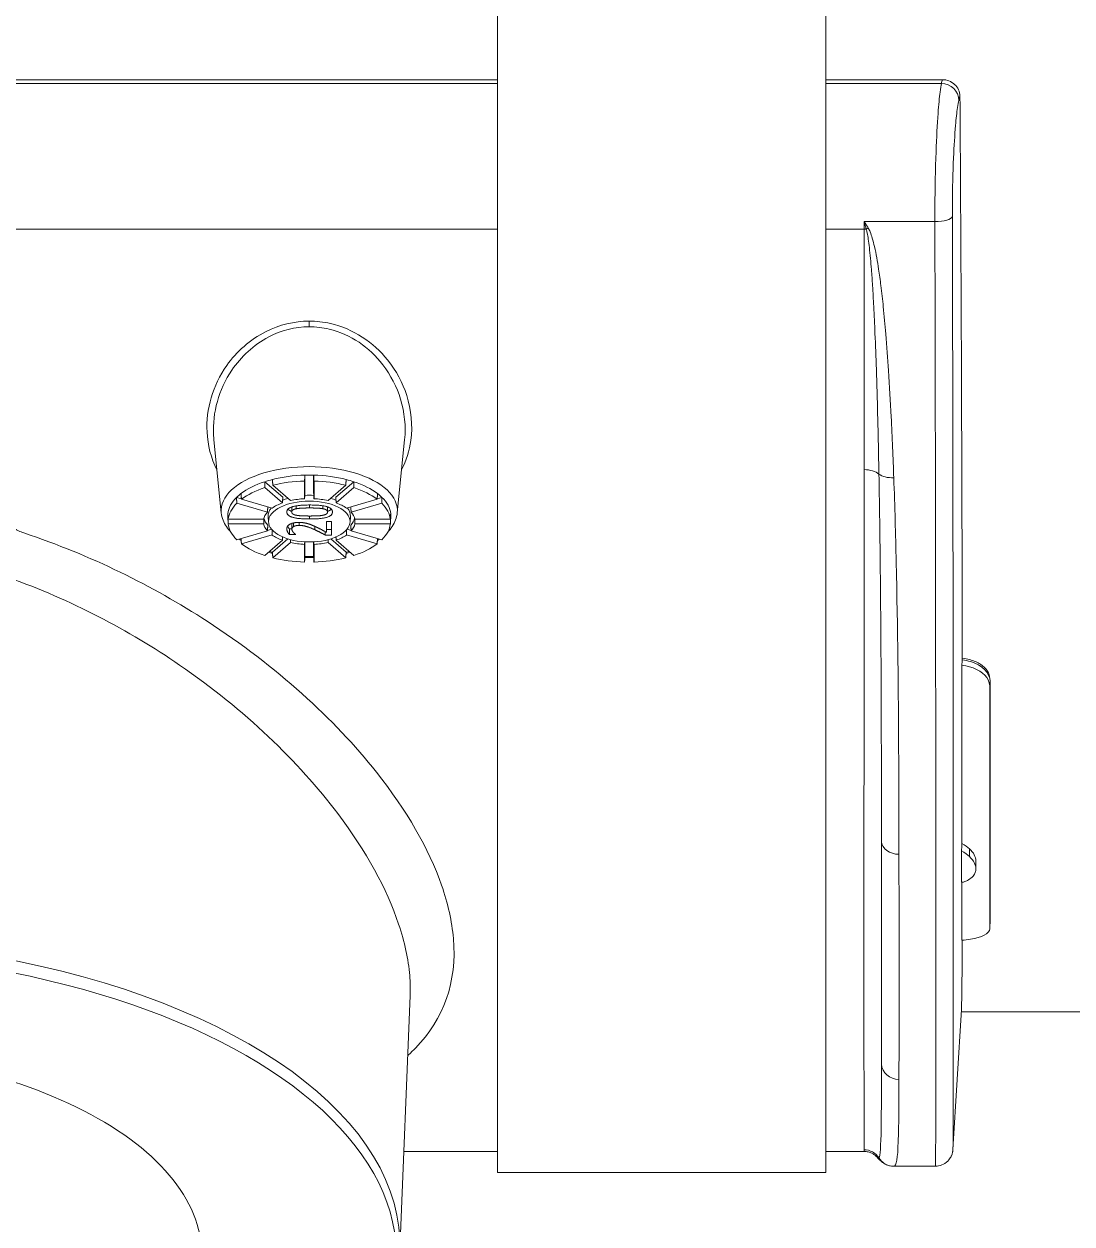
# Model space of a CAD drawing. Extents: x 0 to 216, y -4 to 280.
# Drawn here: x 69.29 to 77.27, y 207.62 to 216.75 of the extents above; entities that cross this region are included whole.
import ezdxf

# ---------------------------------------------------------------- set-up
doc = ezdxf.new("R2010")
doc.units = 0
doc.header["$LTSCALE"] = 10
doc.header["$MEASUREMENT"] = 0
doc.layers.add('CADdetails-3-FINE', color=11, linetype='CONTINUOUS', lineweight=5)
doc.layers.add('CADdetails-5-MEDIUM', color=4, linetype='CONTINUOUS', lineweight=18)

msp = doc.modelspace()

# ---------------------------------------------------------------- linework, layer by layer
at = {"layer": 'CADdetails-3-FINE'}
for p, q in [((72.8928, 231.4402), (72.8928, 208.0069)), ((75.3928, 208.0069), (75.3928, 231.4402)), ((62.0595, 216.3272), (72.8928, 216.3272)), ((72.8928, 216.2985), (62.0595, 216.2985)), ((75.3928, 216.3272), (76.2792, 216.3272)), ((76.2723, 216.2985), (75.3928, 216.2985)), ((75.6846, 215.2469), (76.2228, 215.2469)), ((67.8767, 215.1893), (72.8928, 215.1893)), ((75.3928, 215.1893), (75.6847, 215.1893)), ((71.4593, 214.4889), (71.4593, 214.4457)), ((70.7895, 213.029), (70.7331, 213.5863)), ((72.1291, 213.029), (72.1855, 213.5863)), ((71.1204, 213.2665), (71.2579, 213.1475)), ((71.3167, 213.1226), (71.1818, 213.2394)), ((71.4233, 213.2717), (71.4233, 213.1368)), ((71.4259, 213.3164), (71.4259, 213.179)), ((71.4926, 213.179), (71.4926, 213.3164)), ((71.4952, 213.1368), (71.4952, 213.2717)), ((71.7367, 213.2394), (71.6019, 213.1226)), ((71.6607, 213.1475), (71.7981, 213.2665)), ((70.9057, 213.147), (70.9425, 213.1364)), ((71.1196, 213.2214), (71.2544, 213.1046)), ((71.6641, 213.1046), (71.799, 213.2214)), ((71.9761, 213.1364), (72.0128, 213.147)), ((70.9068, 213.1019), (71.1404, 213.0344)), ((71.1764, 213.0656), (70.9428, 213.133)), ((71.3254, 213.0359), (71.3254, 213.0742)), ((71.36, 213.0604), (71.36, 213.0826)), ((71.4618, 213.0665), (71.4618, 213.0892)), ((71.5634, 213.0605), (71.5634, 213.0829)), ((71.5985, 213.0359), (71.5985, 213.0745)), ((71.9758, 213.133), (71.7422, 213.0656)), ((71.7781, 213.0344), (72.0118, 213.1019)), ((70.8393, 212.9898), (70.8415, 212.9898)), ((71.1119, 212.9811), (70.8421, 212.9811)), ((71.1141, 212.9898), (71.1142, 212.9898)), ((71.1487, 212.9584), (71.1461, 213.0017)), ((71.3821, 212.9336), (71.3821, 212.9562)), ((71.4621, 212.9826), (71.4621, 213.0053)), ((71.5899, 212.9631), (71.6285, 212.9631)), ((71.5899, 212.8813), (71.5899, 212.9631)), ((71.6285, 212.9631), (71.6285, 212.8604)), ((71.7699, 212.9584), (71.7725, 213.0017)), ((71.8043, 212.9898), (71.8045, 212.9898)), ((72.0765, 212.9811), (71.8067, 212.9811)), ((72.077, 212.9898), (72.0792, 212.9898)), ((70.8421, 212.9451), (71.1119, 212.9451)), ((71.1404, 212.8918), (70.9068, 212.8244)), ((71.1407, 212.8952), (71.1718, 212.9042)), ((71.3081, 212.8639), (71.3081, 212.9072)), ((71.3268, 212.9072), (71.3081, 212.9072)), ((71.3557, 212.8639), (71.3081, 212.8639)), ((71.3268, 212.9049), (71.3268, 212.9482)), ((71.3403, 212.9253), (71.3403, 212.9526)), ((71.3557, 212.8651), (71.3557, 212.8639)), ((71.501, 212.9006), (71.501, 212.9265)), ((71.5812, 212.8604), (71.5812, 212.8859)), ((71.6285, 212.9037), (71.5899, 212.9037)), ((71.7468, 212.9042), (71.7779, 212.8952)), ((72.0118, 212.8244), (71.7781, 212.8918)), ((71.8067, 212.9451), (72.0765, 212.9451)), ((70.9428, 212.7933), (71.1764, 212.8607)), ((71.2544, 212.8217), (71.1196, 212.7049)), ((71.1782, 212.7296), (71.2954, 212.8311)), ((71.1818, 212.6869), (71.3167, 212.8037)), ((71.4233, 212.7894), (71.4233, 212.6545)), ((71.4259, 212.8087), (71.4259, 212.6964)), ((71.4926, 212.6964), (71.4926, 212.8087)), ((71.4952, 212.6545), (71.4952, 212.7894)), ((71.6285, 212.8604), (71.5812, 212.8604)), ((71.6019, 212.8037), (71.7367, 212.6869)), ((71.6232, 212.8311), (71.7404, 212.7296)), ((71.799, 212.7049), (71.6641, 212.8217)), ((71.7422, 212.8607), (71.9758, 212.7933)), ((76.6402, 209.8612), (76.6402, 211.7086)), ((76.6428, 209.9071), (76.6428, 211.7489)), ((76.4864, 210.4711), (76.4864, 210.4123)), ((76.5354, 210.3788), (76.5354, 210.3194)), ((72.1486, 207.4046), (72.2273, 209.3544)), ((76.4247, 209.2491), (76.3602, 208.1826)), ((72.1794, 208.1679), (72.8928, 208.1679)), ((75.3928, 208.1679), (75.684, 208.1679)), ((75.9112, 208.0551), (76.2268, 208.0551)), ((72.8928, 208.0069), (75.3928, 208.0069))]:
    msp.add_line(p, q, dxfattribs=at)
for centre, major_axis, ratio, start_param, end_param in [((76.2723, 216.1715), (0.1296, -0.0313), 0.950408, 0.228425, 1.796641), ((76.2228, 215.2881), (0.1333, 0.0004), 0.30904, 4.71157, 6.209705), ((75.6847, 215.1389), (-0.1333, 0.0001), 0.378089, 4.597377, 4.712623), ((75.7154, 215.239), (-0.1132, -0.0705), 0.270165, 1.270241, 1.404209), ((71.4593, 213.046), (0.6707, 0), 0.5, 6.232652, 9.475311), ((75.6838, 213.2861), (-0.1333, 0.0001), 0.540283, 3.700608, 4.712607), ((75.9099, 213.3624), (0.1332, 0.0049), 0.496201, 3.681466, 4.694269), ((71.4593, 213.0064), (0.6209, 0), 0.5, 2.148111, 2.564278), ((71.4593, 213.0064), (0.6209, 0), 0.5, 2.040679, 2.148111), ((71.4593, 213.0064), (0.6209, 0), 0.5, 1.624512, 2.040679), ((71.4593, 212.9631), (0.6182, 0), 0.5, 1.628985, 2.036206), ((71.4593, 213.0064), (0.6209, 0), 0.5, 1.517081, 1.624512), ((71.4593, 213.0064), (0.6209, 0), 0.5, 1.100913, 1.517081), ((71.4593, 212.9631), (0.6182, 0), 0.5, 1.105386, 1.512608), ((71.4593, 213.0064), (0.6209, 0), 0.5, 0.993482, 1.100913), ((71.4593, 213.0064), (0.6209, 0), 0.5, 0.577314, 0.993482), ((71.4593, 213.0064), (-0.6209, 0), 0.5, 5.813302, 6.22947), ((71.4593, 213.0064), (0.6209, 0), 0.5, 2.564278, 2.67171), ((71.4593, 212.9631), (0.6182, 0), 0.5, 2.152584, 2.559805), ((71.4593, 213.0064), (0.3133, 0), 0.5, 2.117847, 2.276229), ((71.4593, 213.0064), (0.3133, 0), 0.5, 1.460854, 1.680739), ((71.4593, 213.0064), (0.3133, 0), 0.5, 0.865364, 1.023746), ((71.4593, 212.9631), (0.6182, 0), 0.5, 0.581788, 0.989009), ((71.4593, 213.0064), (0.6209, 0), 0.5, 0.469883, 0.577314), ((71.4593, 213.0064), (0.6209, 0), 0.5, 0.053716, 0.469883), ((71.4593, 212.9631), (-0.6182, 0), 0.5, 5.817775, 6.224997), ((71.4593, 213.0064), (-0.3133, 0), 0.5, 5.884527, 6.313448), ((71.4593, 212.9631), (-0.3493, 0), 0.5, 5.339105, 5.656469), ((71.4593, 212.9631), (-0.3493, 0), 0.5, 4.815506, 5.132871), ((71.4593, 212.9631), (-0.3493, 0), 0.5, 4.291907, 4.609272), ((71.4593, 212.9631), (-0.3493, 0), 0.5, 3.768309, 4.085673), ((71.4593, 213.0064), (0.3133, 0), 0.5, 6.252923, 6.681843), ((71.4593, 212.9631), (0.6182, 0), 0.5, 0.058189, 0.46541), ((71.4593, 213.0064), (-0.6209, 0), 0.5, 6.22947, 6.336901), ((71.4593, 212.9631), (-0.3493, 0), 0.5, 5.862704, 6.180068), ((71.4593, 213.0064), (-0.3467, 0), 0.5, 0.096303, 0.427296), ((71.4593, 213.0064), (0.3467, 0), 0.5, 5.855889, 6.186883), ((71.4593, 212.9631), (0.3493, 0), 0.5, 0.103117, 0.420482), ((71.4593, 213.0064), (0.6209, 0), 0.5, 6.22947, 6.336901), ((71.4593, 212.9631), (-0.6182, 0), 0.5, 0.058189, 0.46541), ((71.4593, 212.9631), (-0.3493, 0), 0.5, 0.103117, 0.420482), ((71.4593, 212.9631), (0.3493, 0), 0.5, 5.862704, 6.180068), ((71.4593, 212.9631), (0.6182, 0), 0.5, 5.817775, 6.224997), ((71.4593, 212.9631), (-0.6182, 0), 0.5, 0.581788, 0.989009), ((71.4593, 212.9631), (0.3493, 0), 0.5, 3.768309, 4.085673), ((71.4593, 212.9631), (0.3493, 0), 0.5, 4.291907, 4.609272), ((71.4593, 212.9631), (0.3493, 0), 0.5, 4.815506, 5.132871), ((71.4593, 212.9631), (0.3493, 0), 0.5, 5.339105, 5.656469), ((71.4593, 212.9631), (-0.6182, 0), 0.5, 2.152584, 2.559805), ((71.4593, 213.0064), (-0.6209, 0), 0.5, 1.059032, 1.100913), ((71.4593, 212.9631), (-0.6182, 0), 0.5, 1.105386, 1.512608), ((71.4593, 213.0064), (-0.6209, 0), 0.5, 1.517081, 1.624512), ((71.4593, 212.9631), (-0.6182, 0), 0.5, 1.628985, 2.036206), ((71.4593, 213.0064), (-0.6209, 0), 0.5, 2.040679, 2.08256), ((75.9493, 210.5328), (-0.1333, -0.0002), 0.771844, 0.051993, 1.569838), ((67.4762, 207.4517), (4.6734, 0), 0.5, 6.263022, 7.507507), ((67.4762, 207.3711), (4.6467, 0), 0.5, 5.477863, 7.507507), ((67.4762, 207.3711), (3.1667, 0), 0.5, 6.137962, 7.725642), ((75.9493, 208.8404), (-0.1333, 0.0003), 0.936551, 0.055062, 1.572906), ((75.6838, 208.0473), (0.1333, 0.001), 0.998887, 0.551606, 1.563605), ((75.9099, 208.1885), (-0.0171, -0.1322), 0.999489, 5.398862, 6.283185)]:
    msp.add_ellipse(centre, major_axis=major_axis, ratio=ratio, start_param=start_param, end_param=end_param, dxfattribs=at)
msp.add_ellipse((71.4593, 212.9631), major_axis=(-0.3107, 0), ratio=0.5, dxfattribs=at)
for points, degree, knots in [([(76.2723, 216.2985), (76.2689, 216.2818), (76.2655, 216.2599), (76.2569, 216.1905), (76.2517, 216.1354), (76.241, 215.9866), (76.2357, 215.8861), (76.2269, 215.6447), (76.2239, 215.4999), (76.2228, 215.3224), (76.2227, 215.2842), (76.2228, 215.2469)], 3, [0, 0, 0, 0, 0.1060554, 0.1060554, 0.2757441, 0.2757441, 0.4963393, 0.4963393, 0.7668377, 0.7668377, 0.8422458, 0.8422458, 0.8422458, 0.8422458]), ([(76.2792, 216.3272), (76.2966, 216.3272), (76.3139, 216.324), (76.3462, 216.3116), (76.361, 216.3026), (76.3859, 216.2797), (76.3959, 216.266), (76.4097, 216.2358), (76.4134, 216.2194), (76.4135, 216.2029)], 3, [0, 0, 0, 0, 0.0398412, 0.0398412, 0.0798317, 0.0798317, 0.1198689, 0.1198689, 0.1605077, 0.1605077, 0.1605077, 0.1605077]), ([(76.3558, 215.2854), (76.3557, 215.3168), (76.3558, 215.3489), (76.3569, 215.4981), (76.3598, 215.6198), (76.3687, 215.8226), (76.3739, 215.907), (76.3847, 216.0319), (76.3898, 216.0782), (76.3985, 216.1365), (76.4019, 216.1548), (76.4053, 216.1688)], 3, [-0.8422458, -0.8422458, -0.8422458, -0.8422458, -0.7668377, -0.7668377, -0.4963393, -0.4963393, -0.2757441, -0.2757441, -0.1060554, -0.1060554, 0, 0, 0, 0]), ([(76.4135, 216.2029), (76.4197, 215.3563), (76.4235, 214.554), (76.4289, 213.1177), (76.4306, 212.4829), (76.4316, 211.9224)], 3, [0.256981, 0.256981, 0.256981, 0.256981, 2.340871, 2.340871, 4.304621, 4.304621, 4.304621, 4.304621]), ([(75.7154, 215.1972), (75.7103, 215.2055), (75.7052, 215.2138), (75.6949, 215.2303), (75.6898, 215.2386), (75.6846, 215.2469)], 3, [0, 0, 0, 0, 0.02288714, 0.02288714, 0.04577428, 0.04577428, 0.04577428, 0.04577428]), ([(75.6846, 215.2469), (75.6872, 215.2371), (75.6898, 215.2274), (75.695, 215.2081), (75.6975, 215.1985), (75.7001, 215.189)], 3, [-0.04577428, -0.04577428, -0.04577428, -0.04577428, -0.02288714, -0.02288714, 0, 0, 0, 0]), ([(76.2228, 215.2469), (76.2245, 214.6057), (76.2257, 213.9848), (76.2281, 212.4536), (76.229, 211.5939), (76.2299, 210.2008), (76.2301, 209.6423), (76.2299, 208.6516), (76.2294, 208.2892), (76.2279, 208.0827), (76.2274, 208.0553), (76.2269, 208.0554)], 3, [0, 0, 0, 0, 1.521416, 1.521416, 3.955682, 3.955682, 6.126428, 6.126428, 8.852582, 8.852582, 9.838317, 9.838317, 9.838317, 9.838317]), ([(76.3602, 208.1829), (76.3607, 208.1905), (76.3611, 208.2169), (76.3625, 208.4125), (76.363, 208.7707), (76.3632, 209.7494), (76.3631, 210.3011), (76.3621, 211.6771), (76.3612, 212.5262), (76.3588, 214.0387), (76.3575, 214.652), (76.3558, 215.2854)], 3, [-9.675168, -9.675168, -9.675168, -9.675168, -8.852582, -8.852582, -6.126428, -6.126428, -3.955682, -3.955682, -1.521416, -1.521416, 0, 0, 0, 0]), ([(75.6847, 215.1893), (75.6845, 214.8784), (75.6844, 214.5731), (75.6841, 213.9611), (75.6839, 213.6552), (75.6838, 213.3582)], 3, [-1.593302, -1.593302, -1.593302, -1.593302, -0.816423, -0.816423, 0, 0, 0, 0]), ([(75.7001, 215.189), (75.7029, 215.18), (75.7052, 215.1704), (75.7105, 215.1451), (75.7131, 215.1291), (75.7187, 215.0921), (75.7214, 215.071), (75.727, 215.0223), (75.7298, 214.9946), (75.735, 214.9385), (75.7373, 214.91), (75.7427, 214.8407), (75.7455, 214.7999), (75.7514, 214.7062), (75.7544, 214.6533), (75.7608, 214.5321), (75.7639, 214.4638), (75.7706, 214.3044), (75.774, 214.2134), (75.7809, 214.0072), (75.7841, 213.8923), (75.7909, 213.625), (75.7941, 213.4735), (75.7969, 213.3243)], 3, [0, 0, 0, 0, 0.025303, 0.025303, 0.065787, 0.065787, 0.118416, 0.118416, 0.186834, 0.186834, 0.257212, 0.257212, 0.357987, 0.357987, 0.488994, 0.488994, 0.659302, 0.659302, 0.888733, 0.888733, 1.182979, 1.182979, 1.580145, 1.580145, 1.580145, 1.580145]), ([(75.9099, 213.2962), (75.9044, 213.4489), (75.898, 213.6038), (75.8842, 213.8768), (75.8776, 213.9941), (75.8638, 214.2046), (75.857, 214.2973), (75.8435, 214.4597), (75.8372, 214.5293), (75.8244, 214.6527), (75.8184, 214.7065), (75.8064, 214.8019), (75.8008, 214.8433), (75.7901, 214.9138), (75.7853, 214.9427), (75.775, 214.9998), (75.7694, 215.0279), (75.7581, 215.0774), (75.7527, 215.0988), (75.7416, 215.1364), (75.7362, 215.1526), (75.7256, 215.1783), (75.721, 215.188), (75.7154, 215.1972)], 3, [-1.580145, -1.580145, -1.580145, -1.580145, -1.182979, -1.182979, -0.888733, -0.888733, -0.659302, -0.659302, -0.488994, -0.488994, -0.357987, -0.357987, -0.257212, -0.257212, -0.186834, -0.186834, -0.118416, -0.118416, -0.065787, -0.065787, -0.025303, -0.025303, 0, 0, 0, 0]), ([(71.4593, 214.4889), (71.3444, 214.4889), (71.2303, 214.4603), (71.0071, 214.3487), (70.9053, 214.2562), (70.7235, 213.9985), (70.6718, 213.8189), (70.6855, 213.5451), (70.7108, 213.4467), (70.7564, 213.3565)], 3, [-3.641499, -3.641499, -3.641499, -3.641499, -3.404097, -3.404097, -3.112377, -3.112377, -2.690687, -2.690687, -2.448677, -2.448677, -2.448677, -2.448677]), ([(70.7331, 213.5863), (70.7319, 213.5985), (70.7309, 213.6107), (70.7216, 213.792), (70.7695, 213.9669), (70.9393, 214.2184), (71.0347, 214.3087), (71.2441, 214.4178), (71.3514, 214.4457), (71.4593, 214.4457)], 3, [2.6600756, 2.6600756, 2.6600756, 2.6600756, 2.6906868, 2.6906868, 3.1123773, 3.1123773, 3.4040971, 3.4040971, 3.6414994, 3.6414994, 3.6414994, 3.6414994]), ([(72.1619, 213.3564), (72.1979, 213.4275), (72.2214, 213.5036), (72.2477, 213.6947), (72.2367, 213.8118), (72.1702, 214.0195), (72.1214, 214.1116), (72.0019, 214.26), (71.9371, 214.3198), (71.7896, 214.415), (71.7072, 214.4509), (71.5675, 214.4827), (71.5134, 214.4889), (71.4593, 214.4889)], 3, [-1.192816, -1.192816, -1.192816, -1.192816, -1.002398, -1.002398, -0.724973, -0.724973, -0.488805, -0.488805, -0.298006, -0.298006, -0.111844, -0.111844, 0, 0, 0, 0]), ([(71.4593, 214.4457), (71.5101, 214.4457), (71.5609, 214.4397), (71.6921, 214.4086), (71.7695, 214.3735), (71.9078, 214.2804), (71.9686, 214.2221), (72.0803, 214.0773), (72.1258, 213.9875), (72.185, 213.7935), (72.1958, 213.6885), (72.1855, 213.5863)], 3, [0, 0, 0, 0, 0.1118441, 0.1118441, 0.2980056, 0.2980056, 0.4888054, 0.4888054, 0.7249732, 0.7249732, 0.9814206, 0.9814206, 0.9814206, 0.9814206]), ([(75.6838, 213.3582), (75.6836, 212.7313), (75.6834, 212.1443), (75.683, 210.752), (75.6829, 210.0277), (75.683, 208.9636), (75.6831, 208.596), (75.6835, 208.275), (75.6836, 208.2069), (75.6838, 208.1805)], 3, [0, 0, 0, 0, 1.72311, 1.72311, 4.480087, 4.480087, 6.998972, 6.998972, 8.293909, 8.293909, 8.293909, 8.293909]), ([(75.7969, 213.3243), (75.8007, 213.1113), (75.8037, 212.9029), (75.8117, 212.1984), (75.8139, 211.728), (75.8158, 211.024), (75.8161, 210.7677), (75.8162, 210.5273)], 3, [-2.836365, -2.836365, -2.836365, -2.836365, -2.269679, -2.269679, -0.872953, -0.872953, 0, 0, 0, 0]), ([(75.9493, 210.4299), (75.949, 210.6758), (75.9484, 210.9384), (75.9445, 211.6603), (75.94, 212.143), (75.9237, 212.865), (75.9178, 213.0784), (75.9099, 213.2962)], 3, [0, 0, 0, 0, 0.872953, 0.872953, 2.269679, 2.269679, 2.836365, 2.836365, 2.836365, 2.836365]), ([(69.2869, 212.8761), (69.2728, 212.8808), (69.2592, 212.8864), (69.2045, 212.9139), (69.1702, 212.9436), (69.1273, 213.0042), (69.1146, 213.0332), (69.1035, 213.0819), (69.1016, 213.1009), (69.102, 213.12)], 3, [-0.2891759, -0.2891759, -0.2891759, -0.2891759, -0.254114, -0.254114, -0.1411744, -0.1411744, -0.0542979, -0.0542979, 0, 0, 0, 0]), ([(70.8633, 212.881), (70.8366, 212.9088), (70.8159, 212.9396), (70.7961, 212.991), (70.7914, 213.0099), (70.7895, 213.029)], 3, [4.2656588, 4.2656588, 4.2656588, 4.2656588, 4.5213201, 4.5213201, 4.6618559, 4.6618559, 4.6618559, 4.6618559]), ([(72.1291, 213.029), (72.1254, 212.9929), (72.1121, 212.9578), (72.081, 212.9103), (72.069, 212.8953), (72.0553, 212.881)], 3, [1.6213294, 1.6213294, 1.6213294, 1.6213294, 1.8864746, 1.8864746, 2.0175265, 2.0175265, 2.0175265, 2.0175265]), ([(72.2089, 208.8981), (72.2292, 208.9162), (72.2488, 208.9349), (72.4845, 209.1755), (72.5847, 209.4591), (72.5457, 209.9183), (72.5154, 210.0541), (72.3701, 210.4702), (72.2014, 210.7638), (71.6496, 211.4603), (71.2095, 211.8616), (70.2653, 212.4739), (69.7945, 212.707), (69.2869, 212.8761)], 3, [-6.243564, -6.243564, -6.243564, -6.243564, -6.113838, -6.113838, -4.607716, -4.607716, -4.018804, -4.018804, -2.862647, -2.862647, -1.259429, -1.259429, 0, 0, 0, 0]), ([(71.3081, 212.9072), (71.3014, 212.9141), (71.2945, 212.9269), (71.2943, 212.9273)], 2, [0, 0, 0, 1, 1.036401, 1.036401, 1.036401]), ([(71.9946, 212.8293), (71.994, 212.8289), (71.9934, 212.8285), (71.9879, 212.8247), (71.983, 212.8213), (71.9779, 212.8181)], 3, [2.18744564, 2.18744564, 2.18744564, 2.18744564, 2.19192246, 2.19192246, 2.22822468, 2.22822468, 2.22822468, 2.22822468]), ([(71.493, 212.6897), (71.4708, 212.6892), (71.4485, 212.6892), (71.426, 212.6897), (71.4258, 212.6897), (71.4255, 212.6897)], 3, [3.0893104, 3.0893104, 3.0893104, 3.0893104, 3.1928368, 3.1928368, 3.193875, 3.193875, 3.193875, 3.193875]), ([(69.1691, 212.536), (69.6436, 212.3682), (70.0836, 212.137), (70.9659, 211.5316), (71.3769, 211.1359), (71.8922, 210.4531), (72.0497, 210.1665), (72.1853, 209.7625), (72.2136, 209.6311), (72.2281, 209.4546), (72.2292, 209.4039), (72.2271, 209.3546)], 3, [0, 0, 0, 0, 1.259429, 1.259429, 2.862647, 2.862647, 4.018804, 4.018804, 4.607716, 4.607716, 4.853682, 4.853682, 4.853682, 4.853682]), ([(76.4278, 211.8698), (76.5096, 211.861), (76.5843, 211.8244), (76.6183, 211.7749), (76.6327, 211.754), (76.6402, 211.7313), (76.6402, 211.7086)], 3, [-0.634159, -0.634159, -0.634159, -0.634159, 0.362751, 0.362751, 0.362751, 0.784029, 0.784029, 0.784029, 0.784029]), ([(76.4306, 211.9095), (76.4302, 211.9033), (76.4298, 211.8971), (76.4289, 211.8839), (76.4284, 211.8769), (76.4279, 211.8699)], 3, [-0.0395842, -0.0395842, -0.0395842, -0.0395842, -0.02170859, -0.02170859, -0.0013766, -0.0013766, -0.0013766, -0.0013766]), ([(76.4279, 211.8699), (76.4289, 211.401), (76.4293, 210.9855), (76.4293, 210.5896), (76.4293, 210.5507), (76.4293, 210.5126)], 3, [0.003367, 0.003367, 0.003367, 0.003367, 1.644319, 1.644319, 1.826606, 1.826606, 1.826606, 1.826606]), ([(76.6428, 211.7489), (76.6428, 211.8103), (76.5826, 211.8712), (76.4953, 211.897), (76.4748, 211.903), (76.4529, 211.9072), (76.4306, 211.9095)], 3, [-0.784029, -0.784029, -0.784029, -0.784029, 0.363401, 0.363401, 0.363401, 0.633932, 0.633932, 0.633932, 0.633932]), ([(76.4316, 211.9224), (76.4511, 211.9203), (76.4702, 211.9168), (76.5188, 211.9034), (76.5462, 211.8913), (76.5921, 211.8611), (76.6103, 211.8434), (76.6339, 211.8065), (76.6403, 211.788), (76.6416, 211.7693)], 3, [0.0302048, 0.0302048, 0.0302048, 0.0302048, 0.0756135, 0.0756135, 0.1506868, 0.1506868, 0.2249819, 0.2249819, 0.2921455, 0.2921455, 0.2921455, 0.2921455]), ([(75.8162, 208.8338), (75.8162, 208.9878), (75.8161, 209.1636), (75.8161, 209.6921), (75.8161, 210.0835), (75.8162, 210.5273)], 3, [-5.442849, -5.442849, -5.442849, -5.442849, -4.480087, -4.480087, -2.850924, -2.850924, -2.850924, -2.850924]), ([(75.8162, 210.5273), (75.8166, 210.1662), (75.8169, 209.8416), (75.8169, 209.5577), (75.8169, 209.2748), (75.8166, 209.0324), (75.8162, 208.8338)], 3, [2.833099, 2.833099, 2.833099, 2.833099, 4.130466, 4.130466, 4.130466, 5.423973, 5.423973, 5.423973, 5.423973]), ([(76.4293, 210.5126), (76.4287, 210.5032), (76.4281, 210.4938), (76.4269, 210.475), (76.4264, 210.4656), (76.4258, 210.4562)], 3, [-0.05098092, -0.05098092, -0.05098092, -0.05098092, -0.0254774, -0.0254774, 0, 0, 0, 0]), ([(75.9493, 208.7155), (75.9498, 208.9165), (75.95, 209.1618), (75.95, 209.4483), (75.95, 209.7356), (75.9498, 210.0643), (75.9493, 210.4299)], 3, [-5.423973, -5.423973, -5.423973, -5.423973, -4.130466, -4.130466, -4.130466, -2.833099, -2.833099, -2.833099, -2.833099]), ([(76.4864, 210.4711), (76.5024, 210.4569), (76.5146, 210.4414), (76.5228, 210.4259), (76.531, 210.4105), (76.5354, 210.3945), (76.5354, 210.3788)], 3, [-0.3704858, -0.3704858, -0.3704858, -0.3704858, -0.1852371, -0.1852371, -0.1852371, 0, 0, 0, 0]), ([(76.5354, 210.3194), (76.5354, 210.3352), (76.531, 210.3513), (76.5228, 210.3668), (76.5146, 210.3824), (76.5024, 210.398), (76.4864, 210.4123)], 3, [0, 0, 0, 0, 0.1852371, 0.1852371, 0.1852371, 0.3704858, 0.3704858, 0.3704858, 0.3704858]), ([(76.5136, 210.2642), (76.5212, 210.2728), (76.5267, 210.2819), (76.5302, 210.2912), (76.5338, 210.3004), (76.5354, 210.3099), (76.5354, 210.3194)], 3, [0, 0, 0, 0, 0.1118698, 0.1118698, 0.1118698, 0.2237453, 0.2237453, 0.2237453, 0.2237453]), ([(76.4257, 210.2178), (76.427, 210.2177), (76.4285, 210.2177), (76.4299, 210.2177), (76.4377, 210.2176), (76.4456, 210.219), (76.4512, 210.2215)], 3, [-1.2693956, -1.2693956, -1.2693956, -1.2693956, -1.1252386, -1.1252386, -1.1252386, -0.3405712, -0.3405712, -0.3405712, -0.3405712]), ([(76.4512, 210.2215), (76.4607, 210.2257), (76.4696, 210.2302), (76.4777, 210.2351), (76.4925, 210.244), (76.5043, 210.2538), (76.5136, 210.2642)], 3, [0.2259839, 0.2259839, 0.2259839, 0.2259839, 0.280999, 0.280999, 0.280999, 0.3817416, 0.3817416, 0.3817416, 0.3817416]), ([(76.6402, 209.8612), (76.6402, 209.8272), (76.5801, 209.7957), (76.4929, 209.7825), (76.4722, 209.7794), (76.4503, 209.7773), (76.4279, 209.7762)], 3, [-0.784029, -0.784029, -0.784029, -0.784029, 0.362751, 0.362751, 0.362751, 0.634159, 0.634159, 0.634159, 0.634159]), ([(76.4313, 209.7763), (76.431, 209.7087), (76.4307, 209.6472), (76.4291, 209.4063), (76.4273, 209.2916), (76.4247, 209.2491)], 3, [7.657971, 7.657971, 7.657971, 7.657971, 8.156778, 8.156778, 9.827826, 9.827826, 9.827826, 9.827826]), ([(75.8162, 208.8338), (75.816, 208.6275), (75.8155, 208.464), (75.8112, 208.2089), (75.8073, 208.1324), (75.7969, 208.1179)], 3, [-2.83637, -2.83637, -2.83637, -2.83637, -1.520384, -1.520384, 0, 0, 0, 0]), ([(75.9112, 208.0551), (75.9313, 208.0551), (75.9392, 208.118), (75.9478, 208.3527), (75.9489, 208.5111), (75.9493, 208.7155)], 3, [0.032068, 0.032068, 0.032068, 0.032068, 1.520384, 1.520384, 2.83637, 2.83637, 2.83637, 2.83637]), ([(75.684, 208.1679), (75.6948, 208.1679), (75.7055, 208.1666), (75.7253, 208.1618), (75.7343, 208.1584), (75.75, 208.1508), (75.7567, 208.1466), (75.7682, 208.1383), (75.7729, 208.1342), (75.7808, 208.1264), (75.7841, 208.1228), (75.7869, 208.1194)], 3, [1.222211847, 1.222211847, 1.222211847, 1.222211847, 1.223033472, 1.223033472, 1.223855097, 1.223855097, 1.224676722, 1.224676722, 1.225498347, 1.225498347, 1.226319972, 1.226319972, 1.226319972, 1.226319972]), ([(75.7969, 208.1179), (75.7941, 208.1141), (75.7909, 208.1146), (75.787, 208.1193), (75.7869, 208.1194), (75.7869, 208.1194)], 3, [-1.5801453, -1.5801453, -1.5801453, -1.5801453, -1.182979, -1.182979, -1.1782738, -1.1782738, -1.1782738, -1.1782738]), ([(75.7869, 208.1194), (75.79, 208.1156), (75.7934, 208.1117), (75.801, 208.1036), (75.8053, 208.0994), (75.8154, 208.0904), (75.8212, 208.0857), (75.8355, 208.0761), (75.8441, 208.0711), (75.8653, 208.0622), (75.8781, 208.0582), (75.8928, 208.0563)], 3, [1.1782738, 1.1782738, 1.1782738, 1.1782738, 1.2586481, 1.2586481, 1.3390224, 1.3390224, 1.4193967, 1.4193967, 1.499771, 1.499771, 1.5801453, 1.5801453, 1.5801453, 1.5801453]), ([(76.3602, 208.1826), (76.3602, 208.1818), (76.3601, 208.1808), (76.3599, 208.1786), (76.3598, 208.1773), (76.3595, 208.1738), (76.3592, 208.1717), (76.3584, 208.1663), (76.358, 208.1642), (76.357, 208.1591), (76.3564, 208.1565), (76.3543, 208.149), (76.3529, 208.1439), (76.3465, 208.1293), (76.3431, 208.1217), (76.3284, 208.1012), (76.3183, 208.0884), (76.2856, 208.0679), (76.2696, 208.0607), (76.2431, 208.0559), (76.235, 208.0551), (76.2268, 208.0551)], 3, [9.6751684, 9.6751684, 9.6751684, 9.6751684, 9.7077981, 9.7077981, 9.7404277, 9.7404277, 9.7730574, 9.7730574, 9.7893723, 9.7893723, 9.8007661, 9.8007661, 9.8144275, 9.8144275, 9.8237668, 9.8237668, 9.8317597, 9.8317597, 9.8363917, 9.8363917, 9.8383168, 9.8383168, 9.8383168, 9.8383168]), ([(75.8928, 208.0563), (75.894, 208.0562), (75.8952, 208.056), (75.8976, 208.0558), (75.8988, 208.0557), (75.9012, 208.0555), (75.9025, 208.0554), (75.9049, 208.0553), (75.9062, 208.0552), (75.9087, 208.0551), (75.91, 208.0551), (75.9112, 208.0551)], 3, [0, 0, 0, 0, 0.00641358, 0.00641358, 0.01282717, 0.01282717, 0.01924075, 0.01924075, 0.02565433, 0.02565433, 0.03206791, 0.03206791, 0.03206791, 0.03206791])]:
    msp.add_open_spline(points, degree=degree, knots=knots, dxfattribs=at)
for points, degree in [([(76.2792, 216.3272), (76.2769, 216.3176), (76.2746, 216.3081), (76.2723, 216.2985)], 3), ([(76.4053, 216.1688), (76.408, 216.1802), (76.4108, 216.1916), (76.4135, 216.2029)], 3), ([(75.6846, 215.2469), (75.6847, 215.2274), (75.6848, 215.2082), (75.6847, 215.1893)], 3), ([(71.4926, 213.3164), (71.4939, 213.294), (71.4952, 213.2717)], 2), ([(70.9057, 213.147), (70.9063, 213.1244), (70.9068, 213.1019)], 2), ([(70.9391, 213.1758), (70.9409, 213.1544), (70.9428, 213.133)], 2), ([(71.2579, 213.1475), (71.2562, 213.1261), (71.2544, 213.1046)], 2), ([(71.4259, 213.179), (71.4246, 213.158), (71.4233, 213.1368)], 2), ([(71.4926, 213.179), (71.4939, 213.158), (71.4952, 213.1368)], 2), ([(71.6607, 213.1475), (71.6624, 213.1261), (71.6641, 213.1046)], 2), ([(71.9795, 213.1758), (71.9777, 213.1544), (71.9758, 213.133)], 2), ([(71.1435, 213.075), (71.142, 213.0548), (71.1404, 213.0344)], 2), ([(71.2884, 213.0359), (71.2884, 213.0634), (71.3748, 213.0892), (71.4618, 213.0892)], 2), ([(71.3254, 213.0405), (71.3062, 213.0473), (71.297, 213.0575)], 2), ([(71.36, 213.0604), (71.343, 213.057), (71.3254, 213.0453), (71.3254, 213.0359)], 2), ([(71.4618, 213.0665), (71.4275, 213.0665), (71.377, 213.0638), (71.36, 213.0604)], 2), ([(71.4618, 213.0892), (71.5515, 213.0892), (71.6355, 213.0631), (71.6355, 213.0359)], 2), ([(71.5634, 213.0605), (71.5469, 213.0638), (71.4961, 213.0665), (71.4618, 213.0665)], 2), ([(71.5985, 213.0359), (71.5985, 213.0451), (71.5809, 213.0571), (71.5634, 213.0605)], 2), ([(71.627, 213.0576), (71.6177, 213.0474), (71.5985, 213.0407)], 2), ([(71.775, 213.075), (71.7766, 213.0548), (71.7781, 213.0344)], 2), ([(70.8393, 213.0231), (70.8407, 213.002), (70.8421, 212.9811)], 2), ([(70.8393, 212.9898), (70.8407, 212.9674), (70.8421, 212.9451)], 2), ([(71.2881, 212.9065), (71.2881, 212.9299), (71.3376, 212.9563), (71.3797, 212.9563)], 2), ([(71.4621, 212.9826), (71.3719, 212.9826), (71.2884, 213.0087), (71.2884, 213.0359)], 2), ([(71.3254, 213.0359), (71.3254, 213.0266), (71.343, 213.0146), (71.3605, 213.0111)], 2), ([(71.3605, 213.0111), (71.3775, 213.0077), (71.4294, 213.0053), (71.4621, 213.0053)], 2), ([(71.3797, 212.9563), (71.3994, 212.9563), (71.4324, 212.9517), (71.4464, 212.9476)], 2), ([(71.6355, 213.0359), (71.6355, 213.0084), (71.5499, 212.9826), (71.4621, 212.9826)], 2), ([(71.4621, 213.0053), (71.4972, 213.0053), (71.5442, 213.0074), (71.5626, 213.011)], 2), ([(71.5626, 213.011), (71.5799, 213.0142), (71.5985, 213.0262), (71.5985, 213.0359)], 2), ([(72.0792, 212.9898), (72.0779, 212.9674), (72.0765, 212.9451)], 2), ([(71.1438, 212.9346), (71.1421, 212.9133), (71.1404, 212.8918)], 2), ([(71.3081, 212.8639), (71.3014, 212.8708), (71.2881, 212.8955), (71.2881, 212.9065)], 2), ([(71.3268, 212.949), (71.3268, 212.9486), (71.3268, 212.9482)], 2), ([(71.3403, 212.9253), (71.3335, 212.9214), (71.3268, 212.9111), (71.3268, 212.9049)], 2), ([(71.3268, 212.9049), (71.3268, 212.899), (71.3327, 212.8868), (71.3373, 212.8813)], 2), ([(71.3373, 212.8813), (71.3411, 212.8766), (71.3519, 212.8678), (71.3557, 212.8651)], 2), ([(71.3821, 212.9336), (71.3681, 212.9336), (71.347, 212.9292), (71.3403, 212.9253)], 2), ([(71.501, 212.9006), (71.4591, 212.9197), (71.4089, 212.9336), (71.3821, 212.9336)], 2), ([(71.4464, 212.9476), (71.461, 212.9436), (71.4896, 212.9318), (71.5034, 212.9253)], 2), ([(71.5812, 212.8604), (71.5604, 212.8714), (71.5218, 212.8912), (71.501, 212.9006)], 2), ([(71.5034, 212.9253), (71.5264, 212.9148), (71.5755, 212.889), (71.5899, 212.8813)], 2), ([(71.7416, 212.8982), (71.7419, 212.8795), (71.7422, 212.8607)], 2), ([(70.9407, 212.8181), (70.935, 212.8218), (70.9294, 212.8255), (70.924, 212.8293)], 3), ([(70.9393, 212.8338), (70.941, 212.8135), (70.9428, 212.7933)], 2), ([(71.2563, 212.8455), (71.2554, 212.8336), (71.2544, 212.8217)], 2), ([(71.3162, 212.8252), (71.3164, 212.8145), (71.3167, 212.8037)], 2), ([(71.4245, 212.8087), (71.4239, 212.7991), (71.4233, 212.7894)], 2), ([(71.4941, 212.8087), (71.4947, 212.7991), (71.4952, 212.7894)], 2), ([(71.6623, 212.8455), (71.6632, 212.8336), (71.6641, 212.8217)], 2), ([(71.1789, 212.7213), (71.1684, 212.7238), (71.158, 212.7265), (71.1477, 212.7293)], 3), ([(71.7404, 212.7296), (71.7386, 212.7082), (71.7367, 212.6869)], 2), ([(71.7708, 212.7293), (71.7606, 212.7265), (71.7502, 212.7238), (71.7397, 212.7213)], 3), ([(76.4316, 211.9224), (76.4313, 211.9181), (76.4309, 211.9138), (76.4306, 211.9095)], 3), ([(76.6416, 211.7693), (76.6419, 211.765), (76.6423, 211.7606), (76.6426, 211.7562)], 3), ([(76.6402, 211.7086), (76.6411, 211.722), (76.642, 211.7354), (76.6428, 211.7489)], 3), ([(76.4293, 210.5126), (76.4526, 210.4984), (76.4722, 210.4838), (76.4864, 210.4711)], 3), ([(76.4258, 210.4562), (76.4257, 210.3732), (76.4257, 210.2937), (76.4256, 210.2178)], 3), ([(76.4864, 210.4123), (76.4715, 210.4257), (76.4506, 210.4412), (76.4258, 210.4562)], 3), ([(76.429, 210.2177), (76.4288, 210.0519), (76.4284, 209.9045), (76.4279, 209.7762)], 3), ([(76.6428, 209.9071), (76.642, 209.8918), (76.6411, 209.8765), (76.6402, 209.8612)], 3), ([(76.6428, 209.9053), (76.6419, 209.89), (76.641, 209.8747), (76.6402, 209.8594)], 3), ([(76.6428, 209.9053), (76.6428, 209.9059), (76.6428, 209.9065), (76.6428, 209.9071)], 3), ([(75.6838, 208.1805), (75.6839, 208.1721), (75.6839, 208.1679), (75.684, 208.1679)], 3)]:
    msp.add_open_spline(points, degree=degree, dxfattribs=at)
for points, weights in [([(71.1204, 213.2665), (71.12, 213.2439), (71.1196, 213.2214)], [0.999999999929, 0.999999999608, 0.999999999929]), ([(71.1782, 213.2832), (71.18, 213.2612), (71.1818, 213.2394)], [1.00000000022, 1.00000000123, 1.00000000022]), ([(71.4259, 213.3164), (71.4246, 213.294), (71.4233, 213.2717)], [0.999999999938, 0.999999999657, 0.999999999938]), ([(71.7404, 213.2832), (71.7386, 213.2612), (71.7367, 213.2394)], [1.00000000009, 1.00000000049, 1.00000000009]), ([(71.7981, 213.2665), (71.7986, 213.2439), (71.799, 213.2214)], [0.999999999789, 0.999999998825, 0.999999999788]), ([(72.0128, 213.147), (72.0123, 213.1244), (72.0118, 213.1019)], [0.999999999912, 0.99999999951, 0.999999999911]), ([(71.1142, 212.9898), (71.113, 212.9675), (71.1119, 212.9451)], [0.999999999919, 0.999999999551, 0.999999999919]), ([(71.8043, 212.9898), (71.8055, 212.9675), (71.8067, 212.9451)], [0.999999999919, 0.999999999551, 0.999999999919]), ([(72.0792, 213.0231), (72.0779, 213.002), (72.0765, 212.9811)], [1.00000000007, 1.00000000039, 1.00000000007]), ([(71.177, 212.8982), (71.1767, 212.8795), (71.1764, 212.8607)], [1.00000000028, 1.00000000058, 1.00000000012]), ([(71.7748, 212.9346), (71.7765, 212.9133), (71.7781, 212.8918)], [1.00000000006, 1.00000000035, 1.00000000006]), ([(71.6024, 212.8252), (71.6021, 212.8145), (71.6019, 212.8037)], [1.00000000023, 1.00000000022, 1.00000000007]), ([(71.9792, 212.8338), (71.9775, 212.8135), (71.9758, 212.7933)], [1.00000000021, 1.00000000069, 1.00000000013]), ([(71.1782, 212.7296), (71.18, 212.7082), (71.1818, 212.6869)], [0.999999999877, 0.999999999314, 0.999999999876]), ([(71.4259, 212.6964), (71.4246, 212.6754), (71.4233, 212.6545)], [1.00000000006, 1.00000000034, 1.00000000006]), ([(71.4926, 212.6964), (71.4939, 212.6754), (71.4952, 212.6545)], [1.00000000006, 1.00000000034, 1.00000000006])]:
    msp.add_rational_spline(points, weights, degree=2, dxfattribs=at)
at = {"layer": 'CADdetails-5-MEDIUM'}
msp.add_line((76.4236, 209.2303), (106.2645, 209.2303), dxfattribs=at)

doc.saveas('drawing.dxf')
